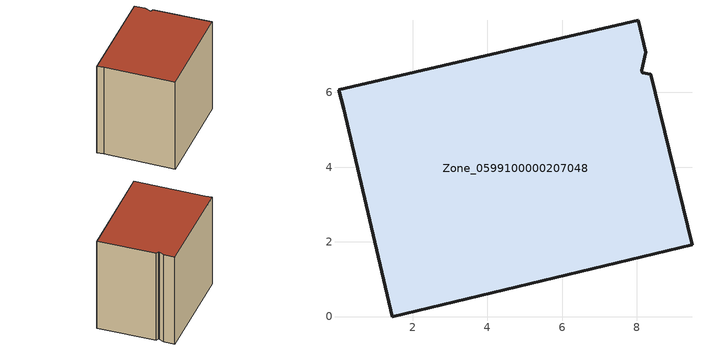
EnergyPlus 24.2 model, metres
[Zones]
Zone_0599100000207048
 floor ground (C_G): 8.38,6.49 9.48,1.92 1.46,0 0.16,5.57 0.01,6.08 8.03,7.93 8.24,7.07 8.13,6.59 8.14,6.53 z0
 wall outside (C_F): 8.24,7.07 8.03,7.93 0.01,6.08 0.16,5.57 1.46,0 9.48,1.92 8.38,6.49 8.14,6.53 8.13,6.59 8.24,7.07 z0:8.01
 roof outside (C_R): 8.13,6.59 8.24,7.07 8.03,7.93 0.01,6.08 0.16,5.57 1.46,0 9.48,1.92 8.38,6.49 8.14,6.53 z8.01
[BUILDING]
Pand.0599100000207048: North Axis=0; Terrain=City; Loads Convergence Tolerance Value=0.04; Temperature Convergence Tolerance Value=0.4; Solar Distribution=FullExterior; Maximum Number of Warmup Days=25; Minimum Number of Warmup Days=1
[Site:Location]
Rotterdam.The.Hague.AP_ZH_NLD Design_Conditions: Latitude=51.96; Longitude=4.45; Time Zone=1; Elevation=-4.5
[SITE:GROUNDTEMPERATURE:BUILDINGSURFACE]
18, 18, 18, 18, 18, 18, 18, 18, 18, 18, 18, 18
[MATERIAL] Thermal Absorptance=0.9; Solar Absorptance=0.7; Visible Absorptance=0.7
Name | Roughness | Thickness | Conductivity | Density | Specific Heat
G.TI.1965-1974 | MediumSmooth | 0.15 | 0.882353 | 540 | 1210
F.TI.1965-1974 | Rough | 0.3 | 0.697674 | 1920 | 840
R.TI.1965-1974 | MediumRough | 0.2 | 0.232558 | 1500 | 1000
[CONSTRUCTION]
C_G: G.TI.1965-1974
C_F: F.TI.1965-1974
C_R: R.TI.1965-1974
[ZONE]
Zone_0599100000207048: Type=1; Multiplier=1; Ceiling Height=Autocalculate; Volume=Autocalculate; Floor Area=autocalculate; Part of Total Floor Area=Yes
[ZONEINFILTRATION:DESIGNFLOWRATE]
Infil_Zone_0599100000207048: Zone or ZoneList or Space or SpaceList=Zone_0599100000207048; Schedule=AlwaysOn; Design Flow Rate Calculation Method=Flow/Area; Flow Rate per Floor Area=0.003; Constant Term Coefficient=1; Temperature Term Coefficient=0; Velocity Term Coefficient=0; Velocity Squared Term Coefficient=0
[HVACTEMPLATE:ZONE:IDEALLOADSAIRSYSTEM]
Zone_0599100000207048: Maximum Heating Supply Air Temperature=50; Minimum Cooling Supply Air Temperature=13; Maximum Heating Supply Air Humidity Ratio=0.0156; Minimum Cooling Supply Air Humidity Ratio=0.0077; Heating Limit=NoLimit; Cooling Limit=NoLimit; Dehumidification Control Type=ConstantSensibleHeatRatio; Cooling Sensible Heat Ratio=0.7; Dehumidification Setpoint=60; Humidification Control Type=None; Humidification Setpoint=30; Outdoor Air Method=None; Outdoor Air Flow Rate per Person=0.00944; Outdoor Air Flow Rate per Zone Floor Area=0; Outdoor Air Flow Rate per Zone=0; Demand Controlled Ventilation Type=None; Outdoor Air Economizer Type=NoEconomizer; Heat Recovery Type=None; Sensible Heat Recovery Effectiveness=0.7; Latent Heat Recovery Effectiveness=0.65
[ZONECONTROL:THERMOSTAT]
ThermostatControl_Zone_0599100000207048: Zone or ZoneList=Zone_0599100000207048; Control Type Schedule=DualSetpointControlType; Control 1=Thermostat_Zone_0599100000207048; Temperature Difference Between Cutout And Setpoint=0
[THERMOSTATSETPOINT:DUALSETPOINT]
Thermostat_Zone_0599100000207048: Heating Setpoint Temperature Schedule=HeatingSetpoint_Zone_0599100000207048; Cooling Setpoint Temperature Schedule=CoolingSetpoint_Zone_0599100000207048
[SCHEDULE:COMPACT]
HeatingSetpoint_Zone_0599100000207048: Through: 12/31, For: AllDays, Until: 24:00, 21
CoolingSetpoint_Zone_0599100000207048: Through: 12/31, For: AllDays, Until: 24:00, 24
DualSetpointControlType: Through: 12/31, For: AllDays, Until: 24:00, 4
AlwaysOn: Through: 12/31, For: AllDays, Until: 24:00, 1
